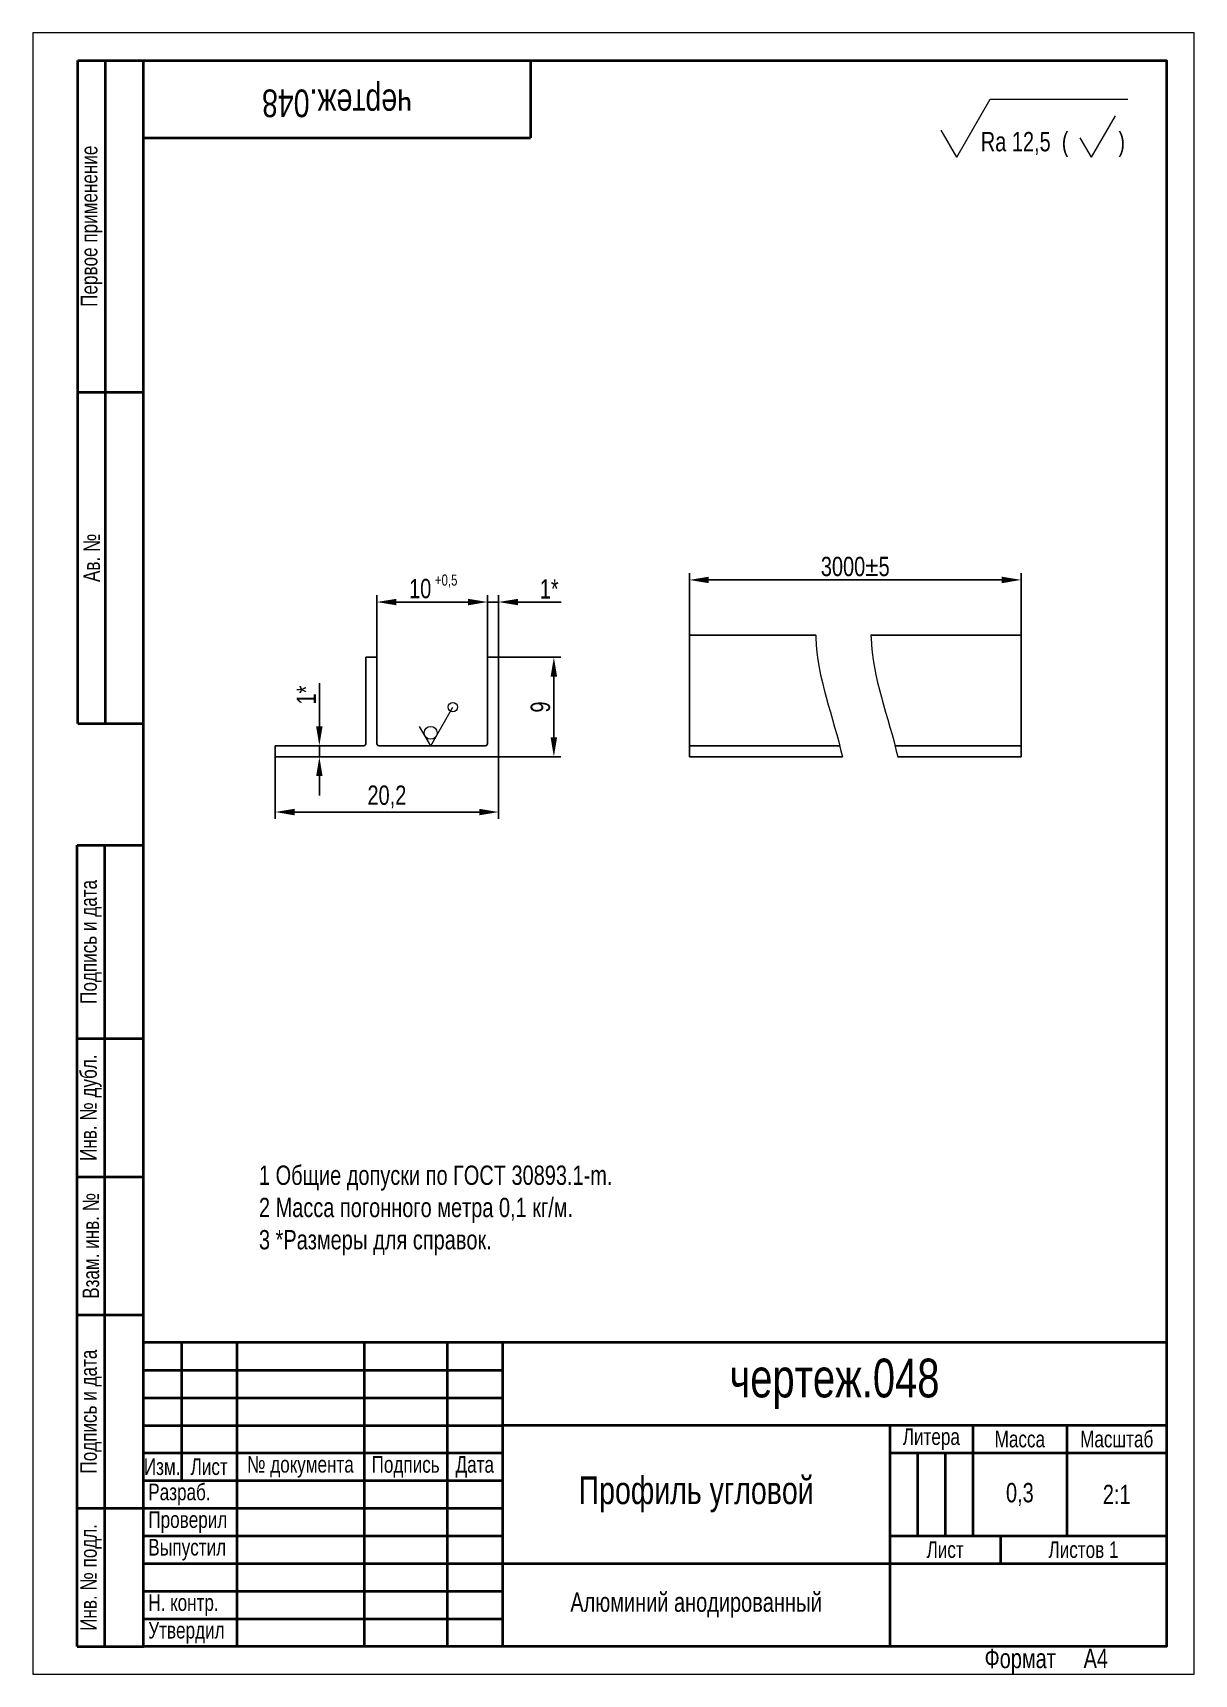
# Model space of a CAD drawing. Header units: millimetres. Extents: x 19 to 229, y 2555 to 2852.
import ezdxf

# ---------------------------------------------------------------- set-up
doc = ezdxf.new("R2010")
doc.units = ezdxf.units.MM
doc.layers.get('Defpoints').update_dxf_attribs({"color": 11})
doc.layers.add('Layer_01', color=140, linetype='Continuous')
for name, color, linetype, lineweight in [('Layer_02', 3, 'Continuous', 0), ('Layer_04', 7, 'Continuous', 25), ('Layer_05', 9, 'Continuous', 0), ('Layer_06', 7, 'Continuous', 40)]:
    doc.layers.add(name, color=color, linetype=linetype, lineweight=lineweight)
doc.styles.add('Style_01', font='ARIALNI_0.TTF', dxfattribs={"width": 0.9, "height": 3.5})
doc.dimstyles.new('DimStyle_02', dxfattribs={"dimtxt": 3.5, "dimasz": 3.5, "dimexe": 1.25, "dimexo": 0, "dimtad": 1, "dimtxsty": 'Style_01', "dimcen": 2.5, "dimazin": 3, "dimtfac": 1, "dimtmove": 0, "dimatfit": 3})

# ---------------------------------------------------------------- blocks, each defined once
blk = doc.blocks.new('*D31')
at = {"layer": 'Defpoints', "color": 0, "lineweight": 50, "transparency": 16777216}
for p in [(63.07, 2720.71), (103.47, 2720.71), (103.47, 2710.71)]:
    blk.add_point(p, dxfattribs=at)
at = {"layer": 'Layer_02', "color": 0, "lineweight": -2, "transparency": 16777216}
for p, q in [((63.07, 2720.71), (63.07, 2709.46)), ((103.47, 2720.71), (103.47, 2709.46)), ((66.57, 2710.71), (99.97, 2710.71))]:
    blk.add_line(p, q, dxfattribs=at)
at = {"layer": 'Layer_02', "color": 0, "lineweight": 50, "transparency": 16777216}
for points in [[(66.57, 2711.29), (66.57, 2710.12), (63.07, 2710.71)], [(99.97, 2711.29), (99.97, 2710.12), (103.47, 2710.71)]]:
    blk.add_solid(points, dxfattribs=at)
at = {"layer": 'Layer_02', "color": 0, "transparency": 16777216, "insert": (83.27, 2713.44), "char_height": 3.5, "attachment_point": 5, "style": 'Style_01'}
blk.add_mtext('20,2', dxfattribs=at)
blk = doc.blocks.new('*D32')
at = {"layer": 'Defpoints', "color": 0, "lineweight": 50, "transparency": 16777216}
for p in [(103.47, 2738.71), (103.47, 2720.71), (113.47, 2720.71)]:
    blk.add_point(p, dxfattribs=at)
at = {"layer": 'Layer_02', "color": 0, "lineweight": -2, "transparency": 16777216}
for p, q in [((103.47, 2738.71), (114.72, 2738.71)), ((113.47, 2735.21), (113.47, 2724.21)), ((103.47, 2720.71), (114.72, 2720.71))]:
    blk.add_line(p, q, dxfattribs=at)
at = {"layer": 'Layer_02', "color": 0, "lineweight": 50, "transparency": 16777216}
for points in [[(112.88, 2735.21), (114.05, 2735.21), (113.47, 2738.71)], [(112.88, 2724.21), (114.05, 2724.21), (113.47, 2720.71)]]:
    blk.add_solid(points, dxfattribs=at)
at = {"layer": 'Layer_02', "color": 0, "transparency": 16777216, "insert": (111.05, 2729.71), "char_height": 3.5, "attachment_point": 5, "rotation": 90, "style": 'Style_01'}
blk.add_mtext('9', dxfattribs=at)
blk = doc.blocks.new('*D33')
at = {"layer": 'Defpoints', "color": 0, "lineweight": 50, "transparency": 16777216}
for p in [(101.47, 2748.71), (81.47, 2738.71), (101.47, 2738.71)]:
    blk.add_point(p, dxfattribs=at)
at = {"layer": 'Layer_02', "color": 0, "lineweight": -2, "transparency": 16777216}
for p, q in [((81.47, 2738.71), (81.47, 2749.96)), ((84.97, 2748.71), (97.97, 2748.71)), ((101.47, 2738.71), (101.47, 2749.96))]:
    blk.add_line(p, q, dxfattribs=at)
at = {"layer": 'Layer_02', "color": 0, "lineweight": 50, "transparency": 16777216}
for points in [[(84.97, 2749.29), (84.97, 2748.12), (81.47, 2748.71)], [(97.97, 2749.29), (97.97, 2748.12), (101.47, 2748.71)]]:
    blk.add_solid(points, dxfattribs=at)
at = {"layer": 'Layer_02', "color": 0, "transparency": 16777216, "insert": (89.29, 2751.12), "char_height": 3.5, "attachment_point": 5, "style": 'Style_01'}
blk.add_mtext('10', dxfattribs=at)
blk = doc.blocks.new('*D34')
at = {"layer": 'Defpoints', "color": 0, "lineweight": 50, "transparency": 16777216}
for p in [(103.47, 2748.71), (101.47, 2738.71), (103.47, 2738.71)]:
    blk.add_point(p, dxfattribs=at)
at = {"layer": 'Layer_02', "color": 0, "lineweight": -2, "transparency": 16777216}
for p, q in [((97.97, 2748.71), (94.47, 2748.71)), ((101.47, 2738.71), (101.47, 2749.96)), ((101.47, 2748.71), (103.47, 2748.71)), ((103.47, 2738.71), (103.47, 2749.96)), ((106.97, 2748.71), (114.77, 2748.71))]:
    blk.add_line(p, q, dxfattribs=at)
at = {"layer": 'Layer_02', "color": 0, "lineweight": 50, "transparency": 16777216}
for points in [[(97.97, 2749.29), (97.97, 2748.12), (101.47, 2748.71)], [(106.97, 2749.29), (106.97, 2748.12), (103.47, 2748.71)]]:
    blk.add_solid(points, dxfattribs=at)
at = {"layer": 'Layer_02', "color": 0, "transparency": 16777216, "insert": (112.62, 2751.09), "char_height": 3.5, "attachment_point": 5, "style": 'Style_01'}
blk.add_mtext('1*', dxfattribs=at)
blk = doc.blocks.new('*D35')
at = {"layer": 'Defpoints', "color": 0, "lineweight": 50, "transparency": 16777216}
for p in [(197.97, 2752.71), (137.97, 2742.71), (197.97, 2742.71)]:
    blk.add_point(p, dxfattribs=at)
at = {"layer": 'Layer_02', "color": 0, "lineweight": -2, "transparency": 16777216}
for p, q in [((137.97, 2742.71), (137.97, 2753.96)), ((197.97, 2742.71), (197.97, 2753.96)), ((141.47, 2752.71), (194.47, 2752.71))]:
    blk.add_line(p, q, dxfattribs=at)
at = {"layer": 'Layer_02', "color": 0, "lineweight": 50, "transparency": 16777216}
for points in [[(141.47, 2753.29), (141.47, 2752.12), (137.97, 2752.71)], [(194.47, 2753.29), (194.47, 2752.12), (197.97, 2752.71)]]:
    blk.add_solid(points, dxfattribs=at)
at = {"layer": 'Layer_02', "color": 0, "transparency": 16777216, "insert": (167.97, 2755.12), "char_height": 3.5, "attachment_point": 5, "style": 'Style_01'}
blk.add_mtext('3000%%P5', dxfattribs=at)
blk = doc.blocks.new('*D59')
at = {"layer": 'Defpoints', "color": 0, "lineweight": 50, "transparency": 16777216}
for p in [(71.06, 2722.71), (71.59, 2722.71), (71.59, 2720.71)]:
    blk.add_point(p, dxfattribs=at)
at = {"layer": 'Layer_02', "color": 0, "lineweight": -2, "transparency": 16777216}
for p, q in [((71.06, 2726.21), (71.06, 2734.01)), ((71.59, 2722.71), (69.81, 2722.71)), ((71.59, 2720.71), (69.81, 2720.71)), ((71.06, 2720.71), (71.06, 2722.71)), ((71.06, 2717.21), (71.06, 2713.71))]:
    blk.add_line(p, q, dxfattribs=at)
at = {"layer": 'Layer_02', "color": 0, "lineweight": 50, "transparency": 16777216}
for points in [[(70.48, 2726.21), (71.64, 2726.21), (71.06, 2722.71)], [(70.48, 2717.21), (71.64, 2717.21), (71.06, 2720.71)]]:
    blk.add_solid(points, dxfattribs=at)
at = {"layer": 'Layer_02', "color": 0, "transparency": 16777216, "insert": (68.68, 2731.86), "char_height": 3.5, "attachment_point": 5, "rotation": 90, "style": 'Style_01'}
blk.add_mtext('1*', dxfattribs=at)

msp = doc.modelspace()

# ---------------------------------------------------------------- linework, layer by layer
at = {"layer": 'Layer_04', "lineweight": 13, "ltscale": 0.303109}
msp.add_line((186.32, 2829.207), (192.382, 2839.707), dxfattribs=at)
at = {"layer": 'Layer_04', "lineweight": 13}
msp.add_line((192.382, 2839.707), (217.251, 2839.707), dxfattribs=at)
at = {"layer": 'Layer_04', "lineweight": 13, "ltscale": 0.216506}
msp.add_line((210.685, 2829.207), (215.015, 2836.707), dxfattribs=at)
at = {"layer": 'Layer_04', "lineweight": 13, "ltscale": 0.141451}
msp.add_line((186.32, 2829.207), (183.491, 2834.107), dxfattribs=at)
at = {"layer": 'Layer_04', "lineweight": 13, "ltscale": 0.101036}
msp.add_line((210.685, 2829.207), (208.664, 2832.707), dxfattribs=at)
at = {"layer": 'Layer_04'}
for p, q in [((137.975, 2742.707), (137.975, 2720.707)), ((160.81, 2742.707), (137.975, 2742.707)), ((197.975, 2742.707), (170.81, 2742.707)), ((197.975, 2742.707), (197.975, 2720.707)), ((79.467, 2738.707), (79.467, 2723.107)), ((81.467, 2738.707), (79.467, 2738.707)), ((81.467, 2723.107), (81.467, 2738.707)), ((101.467, 2738.707), (101.467, 2723.107)), ((103.467, 2738.707), (101.467, 2738.707)), ((103.467, 2720.707), (103.467, 2738.707)), ((79.067, 2722.707), (63.067, 2722.707)), ((63.067, 2722.707), (63.067, 2720.707)), ((63.067, 2720.707), (103.467, 2720.707)), ((101.067, 2722.707), (81.867, 2722.707)), ((165.157, 2722.707), (137.975, 2722.707)), ((165.639, 2720.707), (137.975, 2720.707)), ((197.975, 2722.707), (175.157, 2722.707)), ((197.975, 2720.707), (175.639, 2720.707))]:
    msp.add_line(p, q, dxfattribs=at)
for centre, start, end in [((79.067, 2723.107), 270, 0), ((81.867, 2723.107), 180, 270), ((101.067, 2723.107), 270, 0)]:
    msp.add_arc(centre, 0.4, start, end, dxfattribs=at)
at = {"layer": 'Layer_05'}
for p, q in [((229.251, 2851.707), (19.251, 2851.707)), ((19.251, 2851.707), (19.251, 2554.707)), ((229.251, 2554.707), (229.251, 2851.707)), ((91.2, 2722.707), (95.198, 2729.707)), ((91.2, 2722.707), (89.158, 2726.207)), ((19.251, 2554.707), (229.251, 2554.707))]:
    msp.add_line(p, q, dxfattribs=at)
for centre, radius in [((95.198, 2729.707), 0.85), ((91.189, 2725.04), 1.166)]:
    msp.add_circle(centre, radius, dxfattribs=at)
for points in [[(160.81, 2742.707), (160.813, 2742.563), (160.987, 2735.211), (164.022, 2727.882), (165.639, 2720.707)], [(170.81, 2742.707), (170.813, 2742.563), (170.987, 2735.211), (174.022, 2727.882), (175.639, 2720.707)]]:
    msp.add_open_spline(points, degree=3, knots=[17.3380132, 17.3380132, 17.3380132, 17.3380132, 17.7765516, 39.7634344, 39.7634344, 39.7634344, 39.7634344], dxfattribs=at)
at = {"layer": 'Layer_06', "linetype": 'Continuous'}
for p, q in [((27.374, 2726.707), (27.374, 2846.707)), ((27.374, 2846.707), (39.251, 2846.707)), ((32.374, 2726.707), (32.374, 2846.707)), ((109.251, 2846.707), (109.251, 2832.707)), ((39.251, 2832.707), (109.251, 2832.707)), ((27.374, 2786.707), (39.251, 2786.707)), ((27.374, 2726.707), (39.251, 2726.707)), ((27.251, 2559.707), (27.251, 2704.707)), ((27.251, 2704.707), (39.251, 2704.707)), ((32.251, 2559.707), (32.251, 2704.707)), ((27.251, 2669.707), (39.251, 2669.707)), ((27.251, 2644.707), (39.251, 2644.707)), ((27.251, 2619.707), (39.251, 2619.707)), ((224.251, 2614.743), (39.251, 2614.743)), ((39.251, 2609.74), (104.171, 2609.74)), ((39.251, 2604.737), (104.171, 2604.737)), ((39.251, 2599.733), (104.171, 2599.733)), ((179.221, 2594.73), (179.221, 2579.72)), ((184.224, 2594.73), (184.224, 2579.72)), ((27.251, 2584.723), (39.251, 2584.723)), ((39.251, 2584.723), (104.171, 2584.723)), ((39.251, 2579.72), (104.171, 2579.72)), ((39.251, 2574.717), (104.171, 2574.717)), ((39.251, 2569.713), (104.171, 2569.713)), ((39.251, 2564.71), (104.171, 2564.71)), ((27.251, 2559.707), (39.251, 2559.707)), ((224.251, 2559.707), (39.251, 2559.707)), ((224.251, 2559.707), (39.251, 2559.707))]:
    msp.add_line(p, q, dxfattribs=at)
msp.add_lwpolyline([(39.251, 2846.707), (224.251, 2846.707), (224.251, 2559.707), (39.251, 2559.707)], close=True, dxfattribs=at)
for points in [[(46.132, 2614.743), (46.132, 2589.727)], [(56.139, 2614.743), (56.139, 2559.707)], [(79.154, 2614.743), (79.154, 2559.707)], [(94.164, 2614.743), (94.164, 2559.707)], [(104.171, 2614.743), (104.171, 2559.707)], [(224.251, 2599.733), (104.171, 2599.733)], [(174.218, 2599.733), (174.218, 2559.707)], [(189.228, 2599.733), (189.228, 2579.72)], [(206.239, 2599.733), (206.239, 2579.72)], [(206.239, 2599.733), (206.239, 2579.72)], [(39.251, 2594.73), (104.171, 2594.73)], [(174.218, 2594.73), (224.251, 2594.73)], [(39.251, 2589.727), (104.171, 2589.727)], [(174.218, 2579.72), (224.251, 2579.72)], [(194.231, 2579.72), (194.231, 2574.717)], [(104.171, 2574.717), (224.251, 2574.717)]]:
    msp.add_lwpolyline(points, dxfattribs=at)

# ---------------------------------------------------------------- texts
at = {"layer": 'Layer_01', "linetype": 'Continuous', "style": 'Style_01', "width": 0.9}
msp.add_text('Rа 12,5  (         )', height=3.5, dxfattribs=at).set_placement((190.673, 2830.266))
at = {"layer": 'Layer_01', "attachment_point": 5, "style": 'Style_01'}
for s, insert, char_height, width, rotation in [('чертеж.048', (74.251, 2839.707), 5, 70, 180), ('\\pxsm0.65,qc;Первое применение', (29.874, 2816.707), 3, 60, 90), ('\\pxsm0.65,qc;Ав. №', (29.874, 2756.707), 3, 60, 90), ('\\pxsm0.65,qc;Подпись и дата', (29.751, 2687.207), 3, 35, 90), ('\\pxsm0.65,qc;Инв. № дубл.', (29.751, 2657.207), 3, 25, 90), ('\\pxsm0.65,qc;Взам. инв. №', (29.751, 2632.207), 3, 25, 90), ('\\pxsm0.65,qc;Подпись и дата', (29.751, 2602.215), 3, 34.98335, 90), ('\\pxsm0.65,qc;Инв. № подл.', (29.751, 2572.215), 3, 25.01665, 90)]:
    msp.add_mtext(s, dxfattribs=dict(at, insert=insert, char_height=char_height, width=width, rotation=rotation))
at = {"layer": 'Layer_01', "style": 'Style_01'}
for s, insert, char_height, width, attachment_point in [('\\pxl1.1429,r1.1429,sm1;1\\~Общие допуски по ГОСТ 30893.1-m.\\P2 Масса погонного метра 0,1 кг/м.\\P\\pb0.25,ql;3\\~*Размеры для справок.', (56.139, 2646.743), 3.5, 168.112, 1), ('чертеж.048', (164.211, 2607.238), 7, 120.08, 5), ('\\pxsm0.65,qc;Литера', (181.723, 2597.232), 3, 15.01, 5), ('\\pxsm0.65,qc;Масса', (197.733, 2597.232), 3, 17.01133, 5), ('\\pxsm0.65,qc;Масштаб', (215.245, 2597.232), 3, 18.012, 5), ('\\pxsm0.65,qc;Изм.', (42.63, 2592.228), 3, 7.00467, 5), ('\\pxsm0.65,qc;Лист', (51.136, 2592.228), 3, 10.00667, 5), ('\\pxsm0.65,qc;№ документа', (67.647, 2592.228), 3, 23.01533, 5), ('\\pxsm0.65,qc;Подпись', (86.659, 2592.228), 3, 15.01, 5), ('\\pxsm0.65,qc;Дата', (99.168, 2592.228), 3, 10.00667, 5), ('\\pxqc;Профиль угловой', (139.194, 2587.225), 5, 70.04667, 5), ('\\pxi0.33333,sm0.65,ql;Разраб.', (47.633, 2587.225), 3, 17.01133, 5), ('\\pxsm0.65,qc;0,3', (197.733, 2587.225), 3.5, 17.01133, 5), ('\\pxsm0.65,qc;2:1', (215.245, 2587.225), 3.5, 18.012, 5), ('\\pxi0.33333,sm0.65,ql;Проверил', (47.633, 2582.222), 3, 17.01133, 5), ('\\pxi0.33333,sm0.65,ql;Выпустил', (47.633, 2577.218), 3, 17.01133, 5), ('\\pxsm0.65,qc;Лист  ', (184.224, 2577.218), 3, 20.01333, 5), ('\\pxsm0.65,qc;Листов 1', (209.241, 2577.218), 3, 30.02, 5), ('\\pxi0.33333,sm0.65,ql;Н. контр.', (47.633, 2567.212), 3, 17.01133, 5), ('\\pxqc;Алюминий анодированный', (139.194, 2567.212), 3.5, 70.04667, 5), ('\\pxi0.33333,sm0.65,ql;Утвердил', (47.633, 2562.208), 3, 17.01133, 5), ('Формат     А4', (191.349, 2559.3), 3.5, 32.95146, 1)]:
    msp.add_mtext(s, dxfattribs=dict(at, insert=insert, char_height=char_height, width=width, attachment_point=attachment_point))
at = {"layer": 'Layer_02', "insert": (93.992, 2752.502), "char_height": 2, "attachment_point": 5, "style": 'Style_01'}
msp.add_mtext('+0,5', dxfattribs=at)

# ---------------------------------------------------------------- dimensions: what is measured, and where the dimension line sits
at = {"layer": 'Layer_02'}
for base, p1, p2, text, picture, middle in [((197.975, 2752.707), (137.975, 2742.707), (197.975, 2742.707), '3000%%P5', '*D35', (167.975, 2755.119)), ((103.467, 2748.707), (101.467, 2738.707), (103.467, 2738.707), '<>*', '*D34', (112.616, 2751.089))]:
    dim = msp.add_linear_dim(base=base, p1=p1, p2=p2, text=text, dimstyle='DimStyle_02', override={"dimlfac": 0.5}, dxfattribs=at)
    dim.commit()
    dim.dimension.update_dxf_attribs({"geometry": picture, "text_midpoint": middle})
dim = msp.add_linear_dim(base=(101.467, 2748.707), p1=(81.467, 2738.707), p2=(101.467, 2738.707), dimstyle='DimStyle_02', override={"dimlfac": 0.5}, dxfattribs=at)
dim.commit()
dim.dimension.update_dxf_attribs({"geometry": '*D33', "text_midpoint": (89.294, 2748.707), "dimtype": 160})
dim = msp.add_linear_dim(base=(113.467, 2720.707), p1=(103.467, 2738.707), p2=(103.467, 2720.707), angle=90, dimstyle='DimStyle_02', override={"dimlfac": 0.5}, dxfattribs=at)
dim.commit()
dim.dimension.update_dxf_attribs({"geometry": '*D32', "text_midpoint": (111.055, 2729.707)})
dim = msp.add_linear_dim(base=(71.061, 2722.707), p1=(71.586, 2720.707), p2=(71.586, 2722.707), angle=90, text='<>*', dimstyle='DimStyle_02', override={"dimlfac": 0.5}, dxfattribs=at)
dim.commit()
dim.dimension.update_dxf_attribs({"geometry": '*D59', "text_midpoint": (68.679, 2731.856)})
dim = msp.add_linear_dim(base=(103.467, 2710.707), p1=(63.067, 2720.707), p2=(103.467, 2720.707), dimstyle='DimStyle_02', override={"dimlfac": 0.5}, dxfattribs=at)
dim.commit()
dim.dimension.update_dxf_attribs({"geometry": '*D31', "text_midpoint": (83.267, 2713.442)})

doc.saveas('drawing.dxf')
